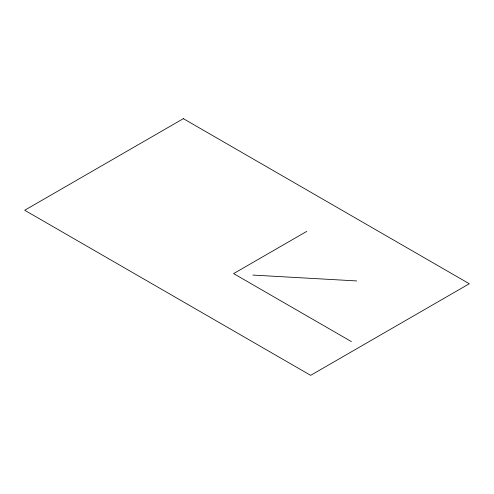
<?xml version="1.0" encoding="UTF-8"?>
<svg xmlns="http://www.w3.org/2000/svg" width="494" height="494" viewBox="0 0 494 494"><rect width="100%" height="100%" fill="white"/><g stroke="black" fill="none" stroke-linecap="round" stroke-linejoin="round"><path stroke-width="0.74" d="M306.749 231.377L233.613 273.602L351.395 341.595M252.842 275.078L356.736 280.938M183.348 118.659L24.7 210.253L310.652 375.341L469.3 283.747L183.348 118.659"/></g></svg>
